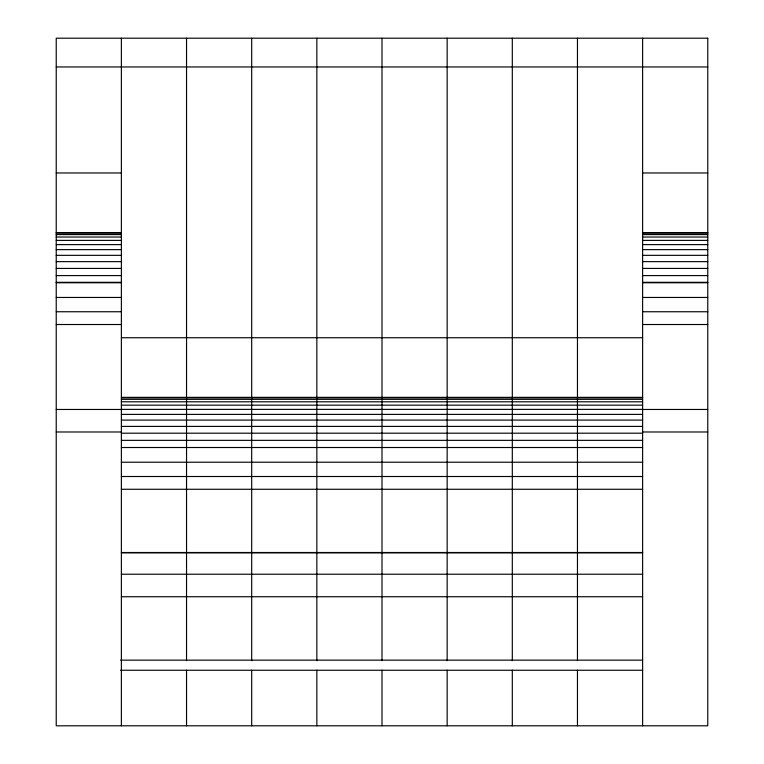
<?xml version="1.0" encoding="UTF-8"?>
<svg xmlns="http://www.w3.org/2000/svg" width="764" height="764" viewBox="0 0 764 764"><rect width="100%" height="100%" fill="white"/><g stroke="black" fill="none" stroke-linecap="round" stroke-linejoin="round"><path stroke-width="1.15" d="M56.23 66.965L707.77 66.965M56.23 172.97L121.38 172.97M642.619 172.97L707.77 172.97M56.23 232.6L121.38 232.6M642.619 232.6L707.77 232.6M56.23 233.096L121.38 233.096M642.619 233.096L707.77 233.096M56.23 234.586L121.38 234.586M642.619 234.586L707.77 234.586M56.23 237.031L121.38 237.031M642.619 237.031L707.77 237.031M56.23 240.393L121.38 240.393M642.619 240.393L707.77 240.393M56.23 244.623L121.38 244.623M642.619 244.623L707.77 244.623M56.23 249.627L121.38 249.627M642.619 249.627L707.77 249.627M56.23 255.338L121.38 255.338M642.619 255.338L707.77 255.338M56.23 261.641L121.38 261.641M642.619 261.641L707.77 261.641M56.23 268.431L121.38 268.431M642.619 268.431L707.77 268.431M56.23 275.594L121.38 275.594M642.619 275.594L707.77 275.594M56.23 282.317L121.38 282.317M642.619 282.317L707.77 282.317M56.23 282.756L121.38 282.756M642.619 282.756L707.77 282.756M56.23 297.463L121.38 297.463M642.619 297.463L707.77 297.463M56.23 311.75L121.38 311.75M642.619 311.75L707.77 311.75M56.23 324.509L121.38 324.509M642.619 324.509L707.77 324.509M121.38 337.736L642.619 337.736M121.38 397.356L642.619 397.356M121.38 397.863L642.619 397.863M121.38 399.343L642.619 399.343M121.38 401.788L642.619 401.788M121.38 405.159L642.619 405.159M121.38 409.38L642.619 409.38M56.23 409.466L121.38 409.466M642.619 409.466L707.77 409.466M121.38 414.394L642.619 414.394M121.38 420.095L642.619 420.095M121.38 426.398L642.619 426.398M56.23 431.985L121.38 431.985M642.619 431.985L707.77 431.985M121.38 433.198L642.619 433.198M121.38 440.351L642.619 440.351M121.38 447.513L642.619 447.513M121.38 462.22L642.619 462.22M121.38 476.507L642.619 476.507M121.38 489.266L642.619 489.266M121.38 552.506L642.619 552.506M121.38 552.84L642.619 552.84M121.38 574.222L642.619 574.222M121.38 596.741L642.619 596.741M120.588 660.144L642.619 660.144M120.588 670.248L642.619 670.248M642.619 38.2L642.619 725.8M577.46 38.2L577.46 660.679M577.46 670.152L577.46 725.8M512.31 38.2L512.31 660.679M512.31 670.152L512.31 725.8M447.15 38.2L447.15 660.679M447.15 670.152L447.15 725.8M382 38.2L382 660.679M382 670.152L382 725.8M316.85 38.2L316.85 660.679M316.85 670.152L316.85 725.8M251.69 38.2L251.69 660.679M251.69 670.152L251.69 725.8M186.54 38.2L186.54 660.679M186.54 670.152L186.54 725.8M121.38 38.2L121.38 725.8M707.77 38.2L56.23 38.2L56.23 725.8L707.77 725.8L707.77 38.2"/></g></svg>
